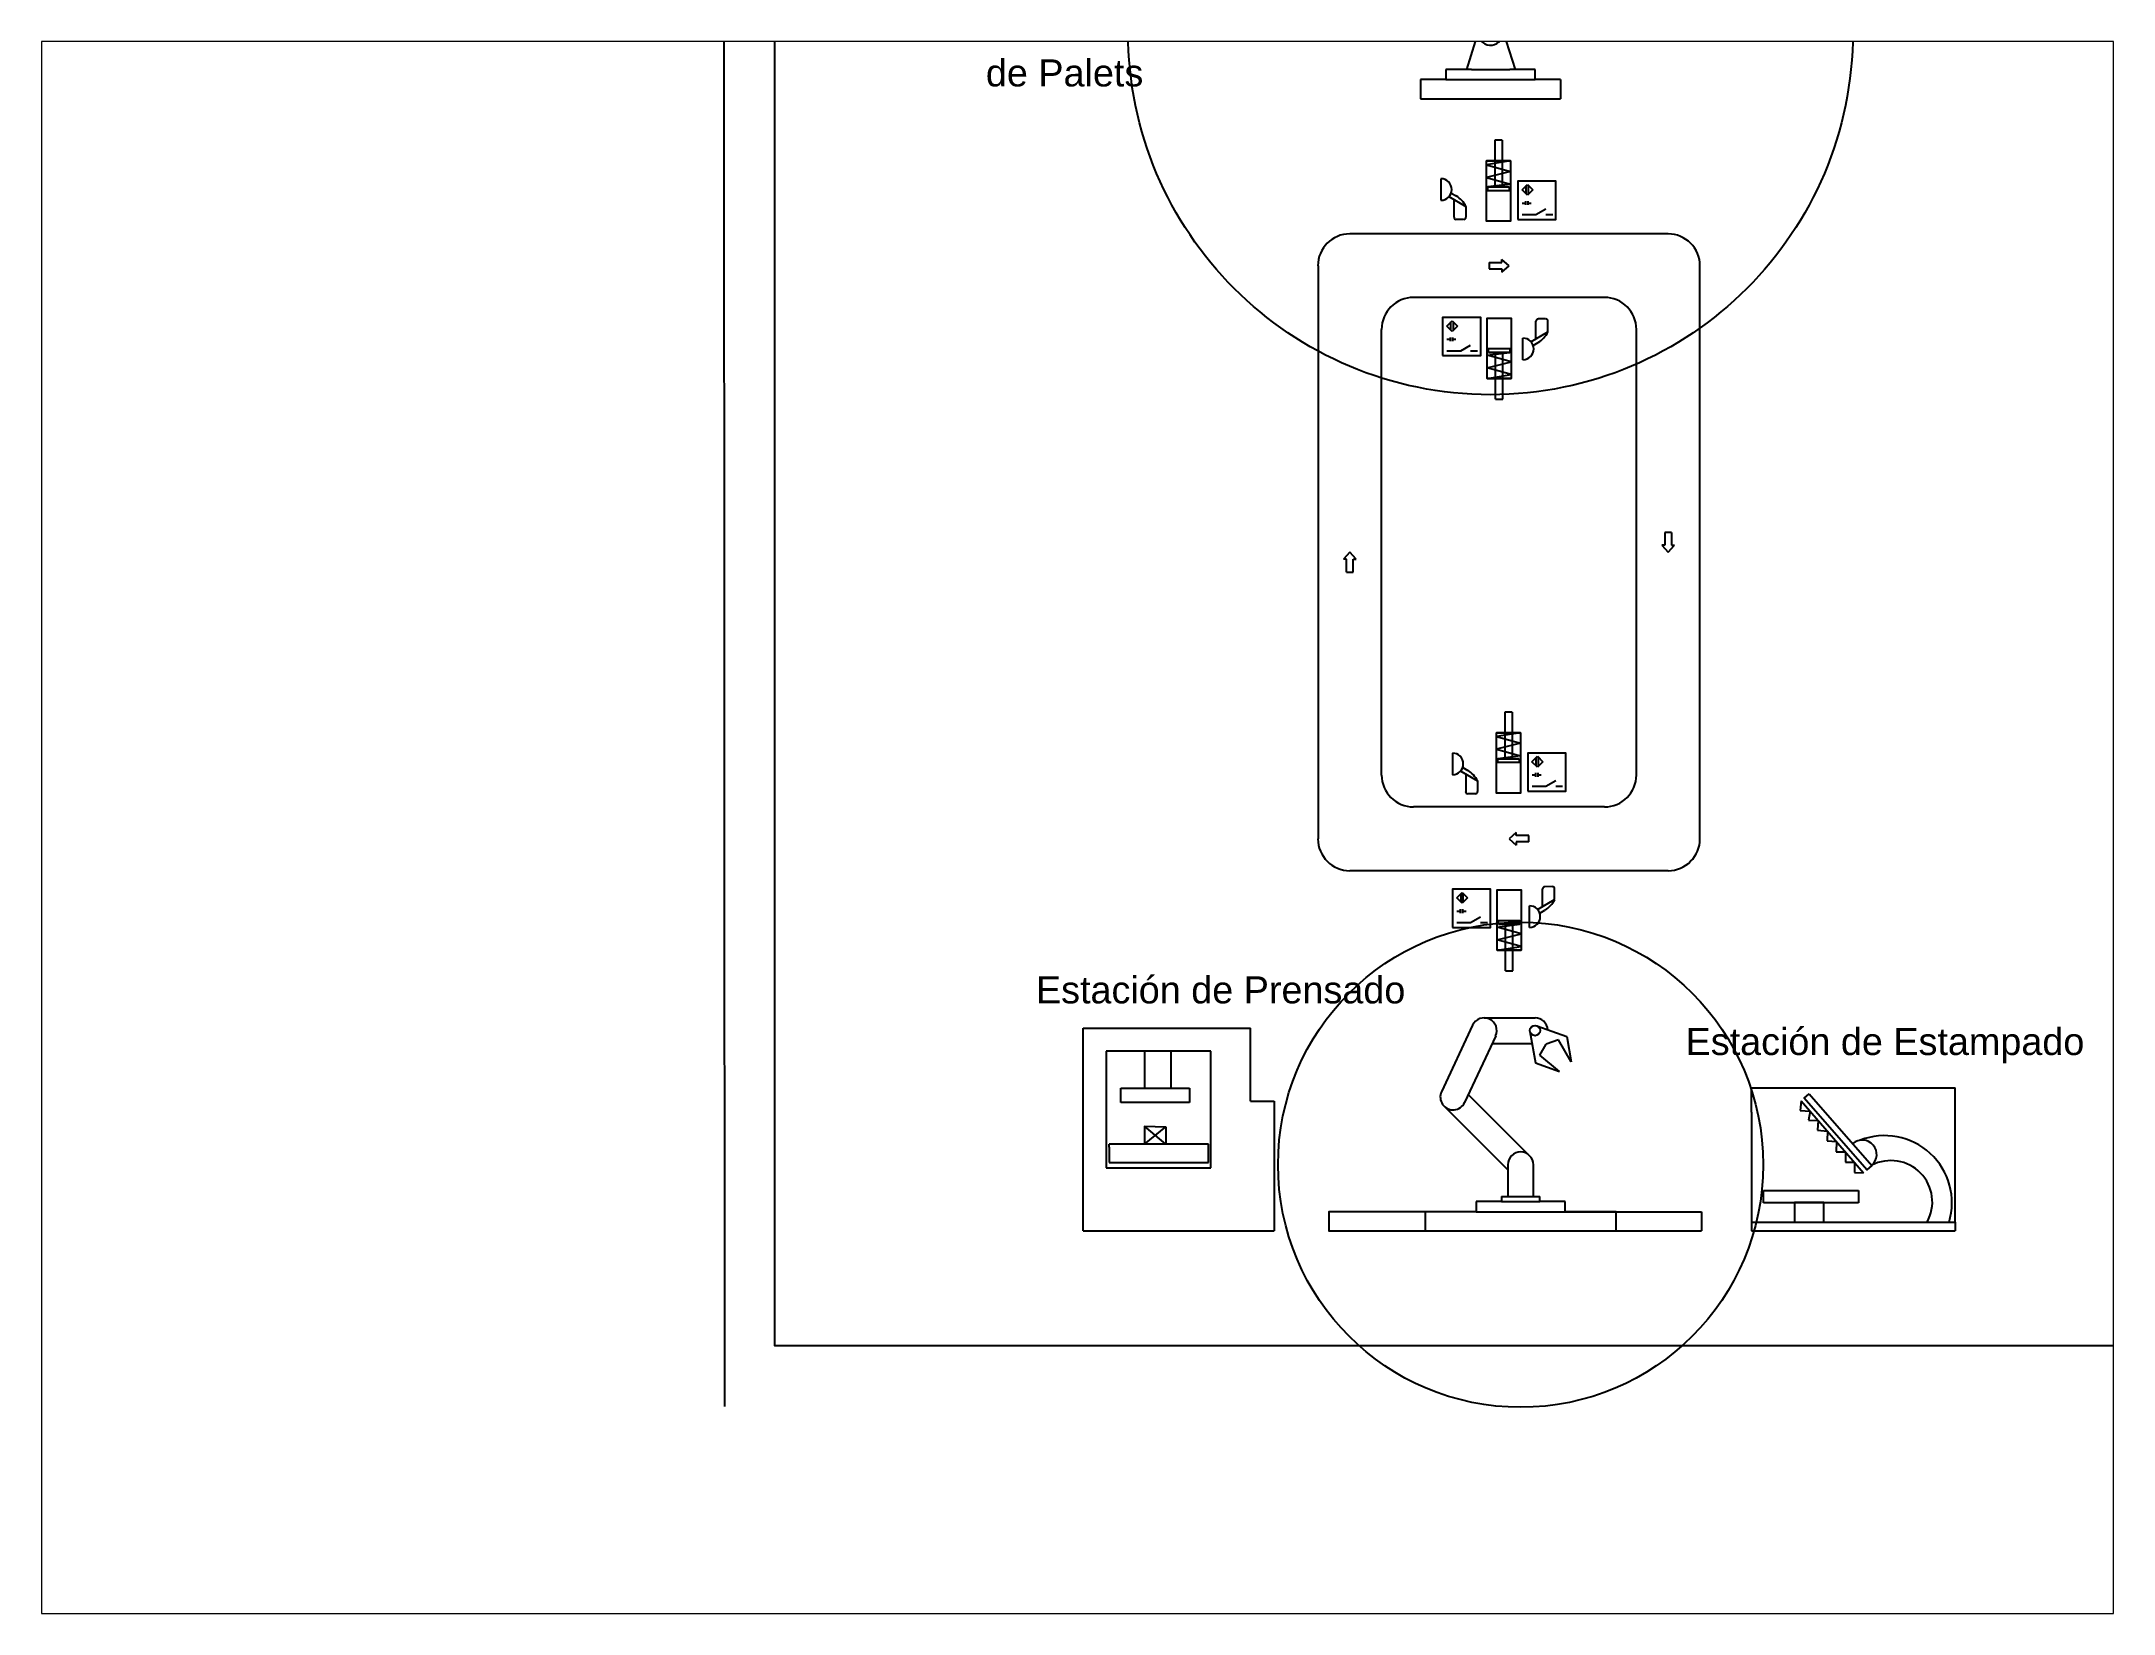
# Paper-space layout 'Layout2' of a CAD drawing. Header units: millimetres. Extents: x 26 to 231, y 20 to 176.
# The model-space entities are those that its viewports show. They can reach past a viewport. Long polylines and large blocks are cut down to what shows.
import ezdxf

# ---------------------------------------------------------------- set-up
doc = ezdxf.new("R2010")
doc.units = ezdxf.units.MM
for name, color, linetype in [('Almacenaje', 80, 'Continuous'), ('Celdas', 200, 'Continuous'), ('Maquina', 82, 'Continuous'), ('Radio', 10, 'Continuous'), ('Robots', 80, 'Continuous'), ('Sensores', 211, 'Continuous'), ('Texto2', 7, 'Continuous'), ('TrayectAGV', 140, 'Continuous')]:
    doc.layers.add(name, color=color, linetype=linetype)
doc.styles.get("Standard").update_dxf_attribs({"font": 'arial.ttf'})

msp = doc.modelspace()

# ---------------------------------------------------------------- linework, layer by layer
at = {"layer": 'Almacenaje'}
for p, q in [((7000, 10285), (7000, 11020)), ((7735, 11020), (7735, 10285)), ((7735, 10285), (7000, 10285))]:
    msp.add_line(p, q, dxfattribs=at)
at = {"layer": 'Celdas'}
msp.add_lwpolyline([(4703, 12261), (13283, 12261), (13283, 2741), (4703, 2741)], close=True, dxfattribs=at)
at = {"layer": 'Maquina'}
for p, q in [((9857, 9158), (8020, 9158)), ((7837, 8974), (7837, 5667)), ((10041, 5667), (10041, 8974)), ((9490, 8790), (8388, 8790)), ((8204, 6035), (8204, 8607)), ((9674, 6035), (9674, 8607)), ((9490, 5851), (8388, 5851)), ((8020, 5484), (9857, 5484)), ((6481, 3404), (6481, 4574)), ((6481, 4574), (7448, 4574)), ((7448, 4152), (7448, 4574)), ((7219, 4441), (6615, 4441)), ((6615, 4441), (6615, 3768)), ((6837, 4229), (6837, 4441)), ((6989, 4227), (6989, 4441)), ((7219, 3768), (7219, 4441)), ((6698, 4227), (7096, 4227)), ((6698, 4146), (6698, 4227)), ((7096, 4227), (7096, 4146)), ((10338, 4089), (10338, 4229)), ((10338, 4229), (11513, 4229)), ((11513, 3454), (11513, 4229)), ((7096, 4146), (6698, 4146)), ((7448, 4152), (7583, 4152)), ((7583, 4152), (7583, 3404)), ((10338, 4089), (10338, 3404)), ((10624, 4154), (10620, 4098)), ((10620, 4098), (10676, 4095)), ((10676, 4095), (10668, 4044)), ((6836, 4008), (6836, 3904)), ((6959, 3904), (6836, 4008)), ((6836, 4008), (6959, 4005)), ((6836, 3904), (6959, 4005)), ((6959, 4005), (6959, 3904)), ((10668, 4044), (10723, 4041)), ((10723, 4041), (10719, 3985)), ((10719, 3985), (10776, 3980)), ((10776, 3980), (10774, 3923)), ((7205, 3904), (6632, 3904)), ((6632, 3888), (6632, 3904)), ((6632, 3888), (6632, 3799)), ((7205, 3799), (7205, 3904)), ((10774, 3923), (10828, 3920)), ((10828, 3920), (10827, 3861)), ((10827, 3861), (10880, 3860)), ((10880, 3860), (10880, 3801)), ((6615, 3768), (7219, 3768)), ((6632, 3799), (7205, 3799)), ((10880, 3801), (10932, 3801)), ((10932, 3801), (10932, 3741)), ((10932, 3741), (10985, 3740)), ((10407, 3638), (10956, 3638)), ((10408, 3566), (10408, 3638)), ((10956, 3638), (10956, 3566)), ((10956, 3566), (10408, 3566)), ((6481, 3404), (7583, 3404)), ((10338, 3454), (11352, 3454)), ((10338, 3404), (11513, 3404)), ((11478, 3454), (11513, 3454)), ((11513, 3454), (11513, 3404))]:
    msp.add_line(p, q, dxfattribs=at)
msp.add_lwpolyline([(10672, 4196), (11033, 3782), (11003, 3756), (10642, 4170)], close=True, dxfattribs=at)
for points in [[(10624, 4154), (10985, 3740)], [(10755, 3455), (10755, 3567), (10587, 3567), (10587, 3455)], [(11352, 3454), (11478, 3454)]]:
    msp.add_lwpolyline(points, dxfattribs=at)
for centre, radius, start, end in [((8020, 8974), 184, 90, 180), ((9857, 8974), 184, 0, 90), ((8388, 8607), 184, 90, 180), ((9490, 8607), 184, 0, 90), ((8388, 6035), 184, 180, 270), ((9490, 6035), 184, 270, 0), ((8020, 5667), 184, 180, 270), ((9857, 5667), 184, 270, 0), ((11107, 3566), 388, 343.3073, 111.3304), ((10978, 3845), 82.9, 311.0856, 131.0856), ((11143, 3571), 239, 330.856, 117.5938)]:
    msp.add_arc(centre, radius, start, end, dxfattribs=at)
at = {"layer": 'Radio'}
for centre, radius in [((8832, 10321), 2091), ((9006, 3786), 1400)]:
    msp.add_circle(centre, radius, dxfattribs=at)
at = {"layer": 'Robots'}
for p, q in [((8402, 10920), (8769, 10284)), ((8755, 10308), (8694, 10107)), ((8906, 10321), (8974, 10107)), ((8575, 10049), (8428, 10049)), ((8428, 10049), (8428, 9938)), ((8722, 10107), (8575, 10107)), ((8575, 10107), (8575, 10049)), ((8575, 10049), (9090, 10049)), ((8722, 10107), (8943, 10107)), ((9090, 10107), (8943, 10107)), ((9090, 10049), (9090, 10107)), ((9237, 10049), (9090, 10049)), ((9237, 10049), (9237, 9938)), ((8428, 9938), (9237, 9938)), ((8728, 4591), (8549, 4207)), ((8795, 4633), (9089, 4633)), ((9060, 4555), (9092, 4374)), ((9099, 4587), (9272, 4525)), ((8862, 4529), (8683, 4145)), ((8842, 4486), (9072, 4486)), ((9117, 4418), (9154, 4482)), ((9224, 4507), (9154, 4482)), ((9297, 4380), (9224, 4507)), ((9272, 4525), (9297, 4380)), ((9092, 4374), (9230, 4324)), ((9230, 4324), (9117, 4418)), ((8704, 4192), (9057, 3838)), ((8564, 4124), (8932, 3756)), ((8683, 4145), (8683, 4145)), ((9057, 3838), (9057, 3838)), ((9057, 3838), (9057, 3838)), ((9057, 3838), (9057, 3838)), ((8932, 3786), (8932, 3602)), ((9079, 3786), (9079, 3602)), ((8896, 3602), (9116, 3602)), ((8896, 3602), (8896, 3573)), ((9116, 3573), (9116, 3602)), ((8749, 3514), (8455, 3514)), ((8455, 3514), (8455, 3404)), ((8896, 3573), (8749, 3573)), ((8749, 3573), (8749, 3514)), ((8749, 3514), (9263, 3514)), ((8896, 3573), (9116, 3573)), ((9263, 3573), (9116, 3573)), ((9263, 3514), (9263, 3573)), ((9263, 3514), (10050, 3515)), ((9557, 3514), (9263, 3514)), ((9557, 3404), (9557, 3514)), ((10050, 3515), (10050, 3405)), ((8455, 3404), (9557, 3404)), ((10006, 3405), (10050, 3405))]:
    msp.add_line(p, q, dxfattribs=at)
msp.add_lwpolyline([(8455, 3514), (7899, 3515), (7899, 3405), (10006, 3405)], dxfattribs=at)
msp.add_circle((9089, 4560), 29.4, dxfattribs=at)
for centre, start, end in [((8832, 10321), 209.9651, 29.9651), ((8795, 4560), 335, 155), ((9089, 4560), 3.5784, 90), ((8616, 4176), 155, 335), ((9006, 3786), 0, 180)]:
    msp.add_arc(centre, 73.5, start, end, dxfattribs=at)
at = {"layer": 'Sensores'}
for p, q in [((8857, 9698), (8857, 9429)), ((8900, 9698), (8857, 9698)), ((8900, 9698), (8900, 9429)), ((8947, 9579), (8809, 9557)), ((8546, 9476), (8545, 9352)), ((8809, 9557), (8947, 9518)), ((8947, 9518), (8809, 9484)), ((8809, 9484), (8947, 9445)), ((8592, 9373), (8690, 9316)), ((8605, 9394), (8634, 9377)), ((8621, 9356), (8621, 9281)), ((8947, 9445), (8817, 9429)), ((8939, 9429), (8817, 9429)), ((9014, 9413), (9045, 9444)), ((9045, 9382), (9014, 9413)), ((9014, 9336), (9034, 9336)), ((9034, 9347), (9034, 9325)), ((9038, 9389), (9038, 9437)), ((9045, 9444), (9076, 9413)), ((9076, 9413), (9045, 9382)), ((9047, 9347), (9047, 9325)), ((9047, 9336), (9067, 9336)), ((9052, 9389), (9052, 9437)), ((8621, 9281), (8621, 9254)), ((8677, 9241), (8634, 9241)), ((8690, 9316), (8690, 9254)), ((9014, 9270), (9094, 9270)), ((9094, 9270), (9151, 9303)), ((9151, 9270), (9191, 9270)), ((8580, 8626), (8611, 8657)), ((8611, 8595), (8580, 8626)), ((8604, 8602), (8604, 8650)), ((8611, 8657), (8642, 8626)), ((8642, 8626), (8611, 8595)), ((8618, 8602), (8618, 8650)), ((9094, 8627), (9094, 8654)), ((9094, 8552), (9094, 8627)), ((9150, 8667), (9107, 8667)), ((9163, 8592), (9163, 8655)), ((8580, 8550), (8600, 8550)), ((8600, 8561), (8600, 8539)), ((8613, 8561), (8613, 8539)), ((8613, 8550), (8633, 8550)), ((8660, 8483), (8717, 8516)), ((9019, 8432), (9018, 8556)), ((9065, 8535), (9163, 8592)), ((9078, 8514), (9107, 8531)), ((8580, 8483), (8660, 8483)), ((8717, 8483), (8757, 8483)), ((8813, 8458), (8943, 8474)), ((8951, 8419), (8813, 8458)), ((8813, 8385), (8951, 8419)), ((8951, 8346), (8813, 8385)), ((8821, 8474), (8943, 8474)), ((8860, 8205), (8860, 8474)), ((8904, 8205), (8904, 8474)), ((8813, 8324), (8951, 8346)), ((8860, 8205), (8904, 8205)), ((8914, 6398), (8914, 6129)), ((8958, 6398), (8914, 6398)), ((8958, 6398), (8958, 6129)), ((9005, 6279), (8867, 6257)), ((8867, 6257), (9005, 6218)), ((8613, 6162), (8613, 6037)), ((9005, 6218), (8867, 6184)), ((8867, 6184), (9005, 6145)), ((9005, 6145), (8875, 6129)), ((8997, 6129), (8875, 6129)), ((9071, 6112), (9103, 6144)), ((9103, 6081), (9071, 6112)), ((9096, 6088), (9096, 6137)), ((9103, 6144), (9134, 6112)), ((9134, 6112), (9103, 6081)), ((9109, 6088), (9109, 6137)), ((8660, 6058), (8758, 6001)), ((8672, 6079), (8702, 6062)), ((8689, 6041), (8689, 5966)), ((8758, 6001), (8757, 5939)), ((9072, 6036), (9092, 6036)), ((9092, 6047), (9092, 6025)), ((9105, 6047), (9105, 6025)), ((9105, 6036), (9125, 6036)), ((9151, 5970), (9209, 6003)), ((8689, 5966), (8689, 5939)), ((8745, 5926), (8701, 5926)), ((9072, 5970), (9151, 5970)), ((9209, 5970), (9248, 5970)), ((9189, 5391), (9145, 5390)), ((8637, 5326), (8669, 5357)), ((8669, 5295), (8637, 5326)), ((8662, 5302), (8662, 5350)), ((8669, 5357), (8700, 5326)), ((8700, 5326), (8669, 5295)), ((8675, 5302), (8675, 5350)), ((9058, 5155), (9057, 5280)), ((9104, 5259), (9202, 5316)), ((9133, 5351), (9133, 5378)), ((9133, 5276), (9133, 5351)), ((9202, 5316), (9202, 5378)), ((8638, 5249), (8658, 5249)), ((8638, 5183), (8717, 5183)), ((8658, 5260), (8658, 5238)), ((8671, 5260), (8671, 5238)), ((8671, 5249), (8691, 5249)), ((8717, 5183), (8775, 5216)), ((8775, 5183), (8814, 5183)), ((8871, 5157), (9000, 5174)), ((9009, 5119), (8871, 5157)), ((8879, 5174), (9000, 5174)), ((8918, 4904), (8918, 5174)), ((8961, 4904), (8961, 5174)), ((9116, 5237), (9146, 5255)), ((8871, 5084), (9009, 5119)), ((9009, 5046), (8871, 5084)), ((8871, 5024), (9009, 5046)), ((8918, 4904), (8961, 4904))]:
    msp.add_line(p, q, dxfattribs=at)
for points in [[(8947, 9579), (8947, 9231), (8809, 9231), (8809, 9579)], [(8809, 9579), (8809, 9579), (8947, 9579), (8947, 9579)], [(8989, 9242), (9210, 9242), (9210, 9463), (8989, 9463)], [(8939, 9429), (8939, 9407), (8817, 9407), (8817, 9429)], [(8555, 8456), (8776, 8456), (8776, 8676), (8555, 8676)], [(8813, 8324), (8813, 8672), (8951, 8672), (8951, 8324)], [(8821, 8474), (8821, 8496), (8943, 8496), (8943, 8474)], [(8951, 8324), (8951, 8324), (8813, 8324), (8813, 8324)], [(9005, 6279), (9005, 5930), (8867, 5930), (8867, 6279)], [(8867, 6279), (8867, 6279), (9005, 6279), (9005, 6279)], [(8997, 6129), (8997, 6107), (8875, 6107), (8875, 6129)], [(9047, 5942), (9267, 5942), (9267, 6162), (9047, 6162)], [(8613, 5155), (8833, 5155), (8833, 5376), (8613, 5376)], [(8871, 5024), (8871, 5372), (9009, 5372), (9009, 5024)], [(8879, 5174), (8879, 5196), (9000, 5196), (9000, 5174)], [(9009, 5024), (9009, 5024), (8871, 5024), (8871, 5024)]]:
    msp.add_lwpolyline(points, close=True, dxfattribs=at)
for centre, radius, start, end in [((8546, 9414), 62.3, 269.8605, 89.8605), ((8547, 9241), 162, 27.5152, 57.2493), ((8634, 9254), 12.5, 179.8605, 269.8605), ((8678, 9254), 12.5, 269.8605, 359.8605), ((9107, 8654), 12.5, 90.1395, 180.1395), ((9151, 8655), 12.5, 0.1395, 90.1395), ((9019, 8494), 62.3, 270.1395, 90.1395), ((9020, 8667), 162, 302.7507, 332.4848), ((8613, 6099), 62.3, 269.8605, 89.8605), ((8614, 5926), 162, 27.5152, 57.2493), ((8701, 5939), 12.5, 179.8605, 269.8605), ((8745, 5939), 12.5, 269.8605, 359.8605), ((9145, 5378), 12.5, 90.1395, 180.1395), ((9189, 5378), 12.5, 0.1395, 90.1395), ((9057, 5218), 62.3, 270.1395, 90.1395), ((9059, 5391), 162, 302.7507, 332.4848)]:
    msp.add_arc(centre, radius, start, end, dxfattribs=at)
at = {"layer": 'Texto2'}
for p, q in [((8824, 8993), (8824, 8956)), ((8824, 8993), (8898, 8993)), ((8898, 8993), (8898, 9011)), ((8939, 8974), (8898, 9011)), ((8898, 8937), (8939, 8974)), ((8824, 8956), (8898, 8956)), ((8898, 8956), (8898, 8937)), ((9876, 7435), (9839, 7435)), ((9839, 7435), (9839, 7362)), ((9876, 7435), (9876, 7362)), ((8020, 7321), (7984, 7280)), ((8057, 7280), (8020, 7321)), ((9839, 7362), (9821, 7362)), ((9821, 7362), (9857, 7321)), ((9857, 7321), (9894, 7362)), ((9876, 7362), (9894, 7362)), ((8002, 7280), (7984, 7280)), ((8002, 7206), (8002, 7280)), ((8002, 7206), (8039, 7206)), ((8039, 7206), (8039, 7280)), ((8039, 7280), (8057, 7280)), ((8980, 5704), (8939, 5667)), ((8939, 5667), (8980, 5631)), ((8980, 5686), (8980, 5704)), ((9053, 5686), (8980, 5686)), ((9053, 5649), (8980, 5649)), ((8980, 5649), (8980, 5631)), ((9053, 5649), (9053, 5686))]:
    msp.add_line(p, q, dxfattribs=at)
at = {"layer": 'TrayectAGV'}
msp.add_line((4407, 12468), (4412, 2390), dxfattribs=at)

# ---------------------------------------------------------------- texts
at = {"layer": 'Texto2', "attachment_point": 1}
for s, insert, char_height in [('Almacén\\Pde Palets', (5920, 10425), 156), ('Estación de Prensado', (6209, 4873), 155.97), ('Estación de Estampado', (9958, 4575), 155.97)]:
    msp.add_mtext(s, dxfattribs=dict(at, insert=insert, char_height=char_height))

psp = doc.layouts.new('Layout2')

# ---------------------------------------------------------------- viewports
at = {"layer": '0'}
psp.add_viewport(center=(128.5, 97.5), size=(205.6, 156), view_center_point=(6448.74, 5732.15), view_height=9073.1024, dxfattribs=at)

doc.saveas('drawing.dxf')
